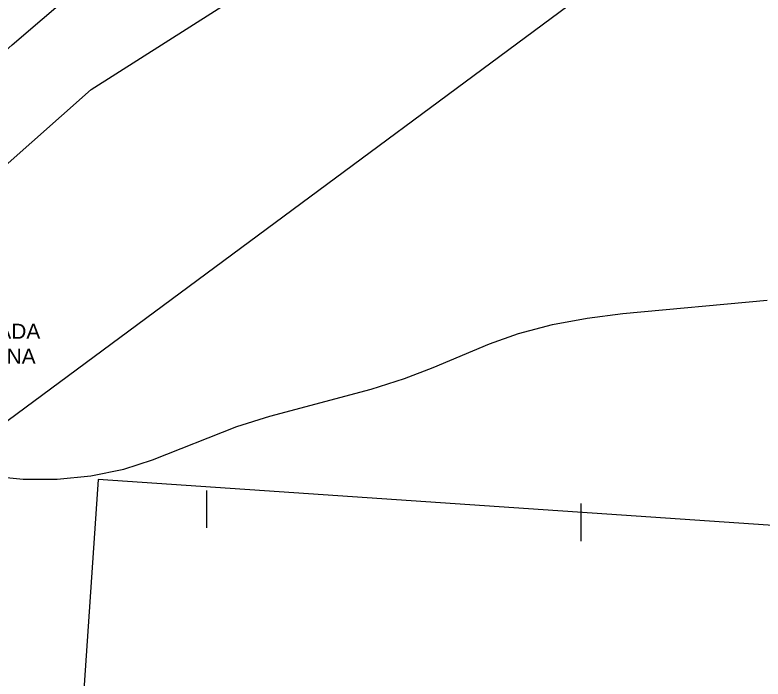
# Model space of a CAD drawing. Header units: metres. Extents: x -4 to 509425, y 7549 to 4732445.
# Drawn here: x 480448.8 to 480648.6, y 4719430.7 to 4719608 of the extents above; entities that cross this region are included whole.
import ezdxf

# ---------------------------------------------------------------- set-up
doc = ezdxf.new("R2010")
doc.units = ezdxf.units.M
doc.header["$LTSCALE"] = 0.01
doc.header["$MEASUREMENT"] = 0
doc.layers.add('322308300149-PRV-PLA-PT-IAM-220304-XREF_YACIMIENTOS$0$X-PM-Yacimientos_TXT-1000', color=7, linetype='Continuous', lineweight=25, true_color=0xff870f)
for name, color, linetype in [('322308300149-PRV-PLA-PT-URB-220600-XREF_VIALES_1000$0$C-G-GRID-PAR', 252, 'Continuous'), ('322308300149-PRV-PLA-PT-URB-220600-XREF_VIALES_1000$0$C-ROAD-FRAIM-PAR', 1, 'Continuous'), ('autovias y carreteras CyL', 2, 'Continuous'), ('cauces CHE', 4, 'Continuous')]:
    doc.layers.add(name, color=color, linetype=linetype)
doc.styles.add('322308300149-PRV-PLA-PT-IAM-220304-XREF_YACIMIENTOS$0$TYPSA_Arial_4.0mm', font='arial.ttf', dxfattribs={"height": 4})

msp = doc.modelspace()

# ---------------------------------------------------------------- linework, layer by layer
at = {"layer": '322308300149-PRV-PLA-PT-URB-220600-XREF_VIALES_1000$0$C-G-GRID-PAR', "lineweight": -3, "flags": 128}
for points in [[(480500, 4719471.065), (480500, 4719481.065)], [(480600, 4719467.581), (480600, 4719477.581)]]:
    msp.add_lwpolyline(points, dxfattribs=at)
at = {"layer": '322308300149-PRV-PLA-PT-URB-220600-XREF_VIALES_1000$0$C-ROAD-FRAIM-PAR', "lineweight": -3, "flags": 128}
msp.add_lwpolyline([(480453.999, 4719234.591), (481202.263, 4719183.59), (481219.264, 4719433.011), (480471, 4719484.012), (480453.999, 4719234.591)], dxfattribs=at)
at = {"layer": 'autovias y carreteras CyL'}
for points in [[(479942.685, 4719134.085, 678.685), (480157.5, 4719289.099, 678.463), (480215.5, 4719336.899, 678.217), (480262.987, 4719367.879, 678.103), (480304.766, 4719400.109, 677.981), (480329.78, 4719455.973, 677.475), (480370.708, 4719517.849, 677.84), (480401.304, 4719558.015, 678.53), (480448.033, 4719599.975, 680.242), (480488.087, 4719634.307, 680.633), (480566.287, 4719670.546, 680.976), (480742.943, 4719750.448, 680.412)], [(479942.685, 4719134.085, 678.685), (480157.5, 4719289.099, 678.463), (480215.5, 4719336.899, 678.217), (480262.987, 4719367.879, 678.103), (480304.766, 4719400.109, 677.981), (480329.78, 4719455.973, 677.475), (480370.708, 4719517.849, 677.84), (480401.304, 4719558.015, 678.53), (480448.033, 4719599.975, 680.242), (480488.087, 4719634.307, 680.633), (480566.287, 4719670.546, 680.976), (480742.943, 4719750.448, 680.412)], [(480341.785, 4719433.926, 681.019), (480381.365, 4719497.704, 678.341), (480429.471, 4719552.962, 678.258), (480469.127, 4719588.067, 679.533), (480540.637, 4719633.573, 679.748), (480609.547, 4719666.078, 680.839), (480694.709, 4719705.083, 680.653), (480739.185, 4719729.424, 680.468)], [(480341.785, 4719433.926, 681.019), (480381.365, 4719497.704, 678.341), (480429.471, 4719552.962, 678.258), (480469.127, 4719588.067, 679.533), (480540.637, 4719633.573, 679.748), (480609.547, 4719666.078, 680.839), (480694.709, 4719705.083, 680.653), (480739.185, 4719729.424, 680.468)], [(480330.791, 4719382.738, 681.348), (480337.001, 4719393.667, 680.849), (480366.3, 4719433.299, 679.292), (480386.9, 4719455.4, 678.773), (480716.419, 4719699.308, 680.337)], [(480330.791, 4719382.738, 681.348), (480337.001, 4719393.667, 680.849), (480366.3, 4719433.299, 679.292), (480386.9, 4719455.4, 678.773), (480716.419, 4719699.308, 680.337)]]:
    msp.add_polyline3d(points, dxfattribs=at)
at = {"layer": 'cauces CHE'}
msp.add_lwpolyline([(480441.991, 4719484.938), (480451.011, 4719484.075), (480460.08, 4719484.078), (480469.086, 4719484.952), (480477.914, 4719486.778), (480485.502, 4719489.221), (480508.034, 4719498.146), (480516.861, 4719500.935), (480543.958, 4719508.078), (480552.814, 4719510.913), (480560.445, 4719513.895), (480575.544, 4719520.241), (480583.264, 4719522.996), (480592.302, 4719525.369), (480601.612, 4719527.08), (480611.109, 4719528.334), (480649.682, 4719531.879)], dxfattribs=at)

# ---------------------------------------------------------------- next in the draw order: texts
at = {"layer": '322308300149-PRV-PLA-PT-IAM-220304-XREF_YACIMIENTOS$0$X-PM-Yacimientos_TXT-1000', "insert": (480429.811, 4719514.843), "char_height": 4, "width": 25.3421, "attachment_point": 7, "style": '322308300149-PRV-PLA-PT-IAM-220304-XREF_YACIMIENTOS$0$TYPSA_Arial_4.0mm', "bg_fill": 3, "box_fill_scale": 1.5, "bg_fill_color": 256, "bg_fill_transparency": 0}
msp.add_mtext('CALZADA ROMANA', dxfattribs=at)

doc.saveas('drawing.dxf')
